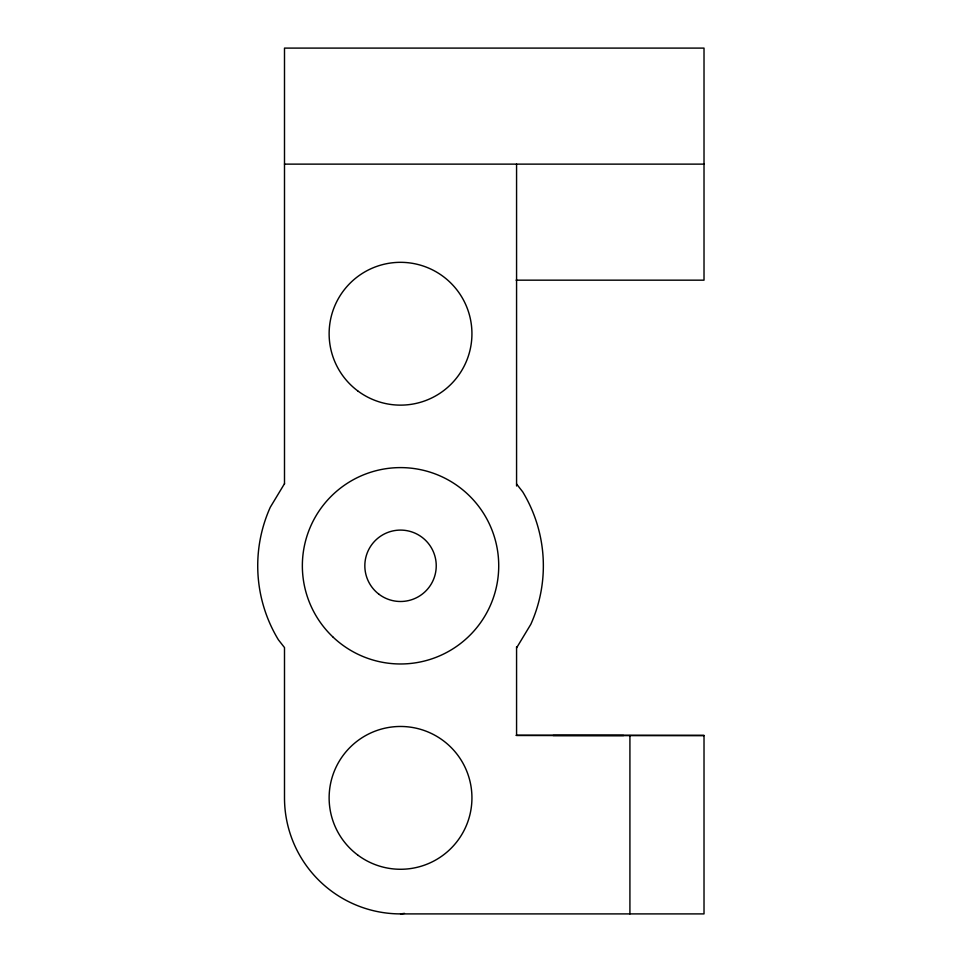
<?xml version="1.0" encoding="UTF-8"?>
<svg xmlns="http://www.w3.org/2000/svg" width="962" height="962" viewBox="0 0 962 962"><rect width="100%" height="100%" fill="white"/><g stroke="black" fill="none" stroke-linecap="round" stroke-linejoin="round"><path stroke-width="1.44" d="M284.499 483.694L270.274 507.263A142.809 142.809 0 0 0 278.367 639.754L284.499 647.57L284.499 797.871A116.029 116.029 0 0 0 400.541 913.9L704.016 913.9L704.016 735.389L516.077 735.389M516.57 647.907L530.808 624.326A142.809 142.809 0 0 0 522.703 491.835L516.57 484.018M400.541 913.9L404.473 913.383M284.499 164.129L704.016 164.129M516.077 280.17L704.016 280.17L704.016 48.1L284.499 48.1L284.499 484.006M553.054 735.497L623.629 735.497M516.57 646.741L516.57 735.389L704.016 735.581M629.918 735.581L629.918 913.9M516.57 164.129L516.57 485.99M357.636 854.953A71.404 71.404 0 0 0 471.416 806.469A71.404 71.404 0 0 0 372.547 732.178A71.404 71.404 0 0 0 357.636 854.953M379.088 594.336A35.702 35.702 0 0 0 435.978 570.093A35.702 35.702 0 0 0 386.544 532.948A35.702 35.702 0 0 0 379.088 594.336M357.636 390.812A71.404 71.404 0 0 0 471.416 342.328A71.404 71.404 0 0 0 372.547 268.037A71.404 71.404 0 0 0 357.636 390.812M333.249 637.289A98.184 98.184 0 0 0 496.103 588.323A98.184 98.184 0 0 0 372.258 471.765A98.184 98.184 0 0 0 333.249 637.289"/></g></svg>
